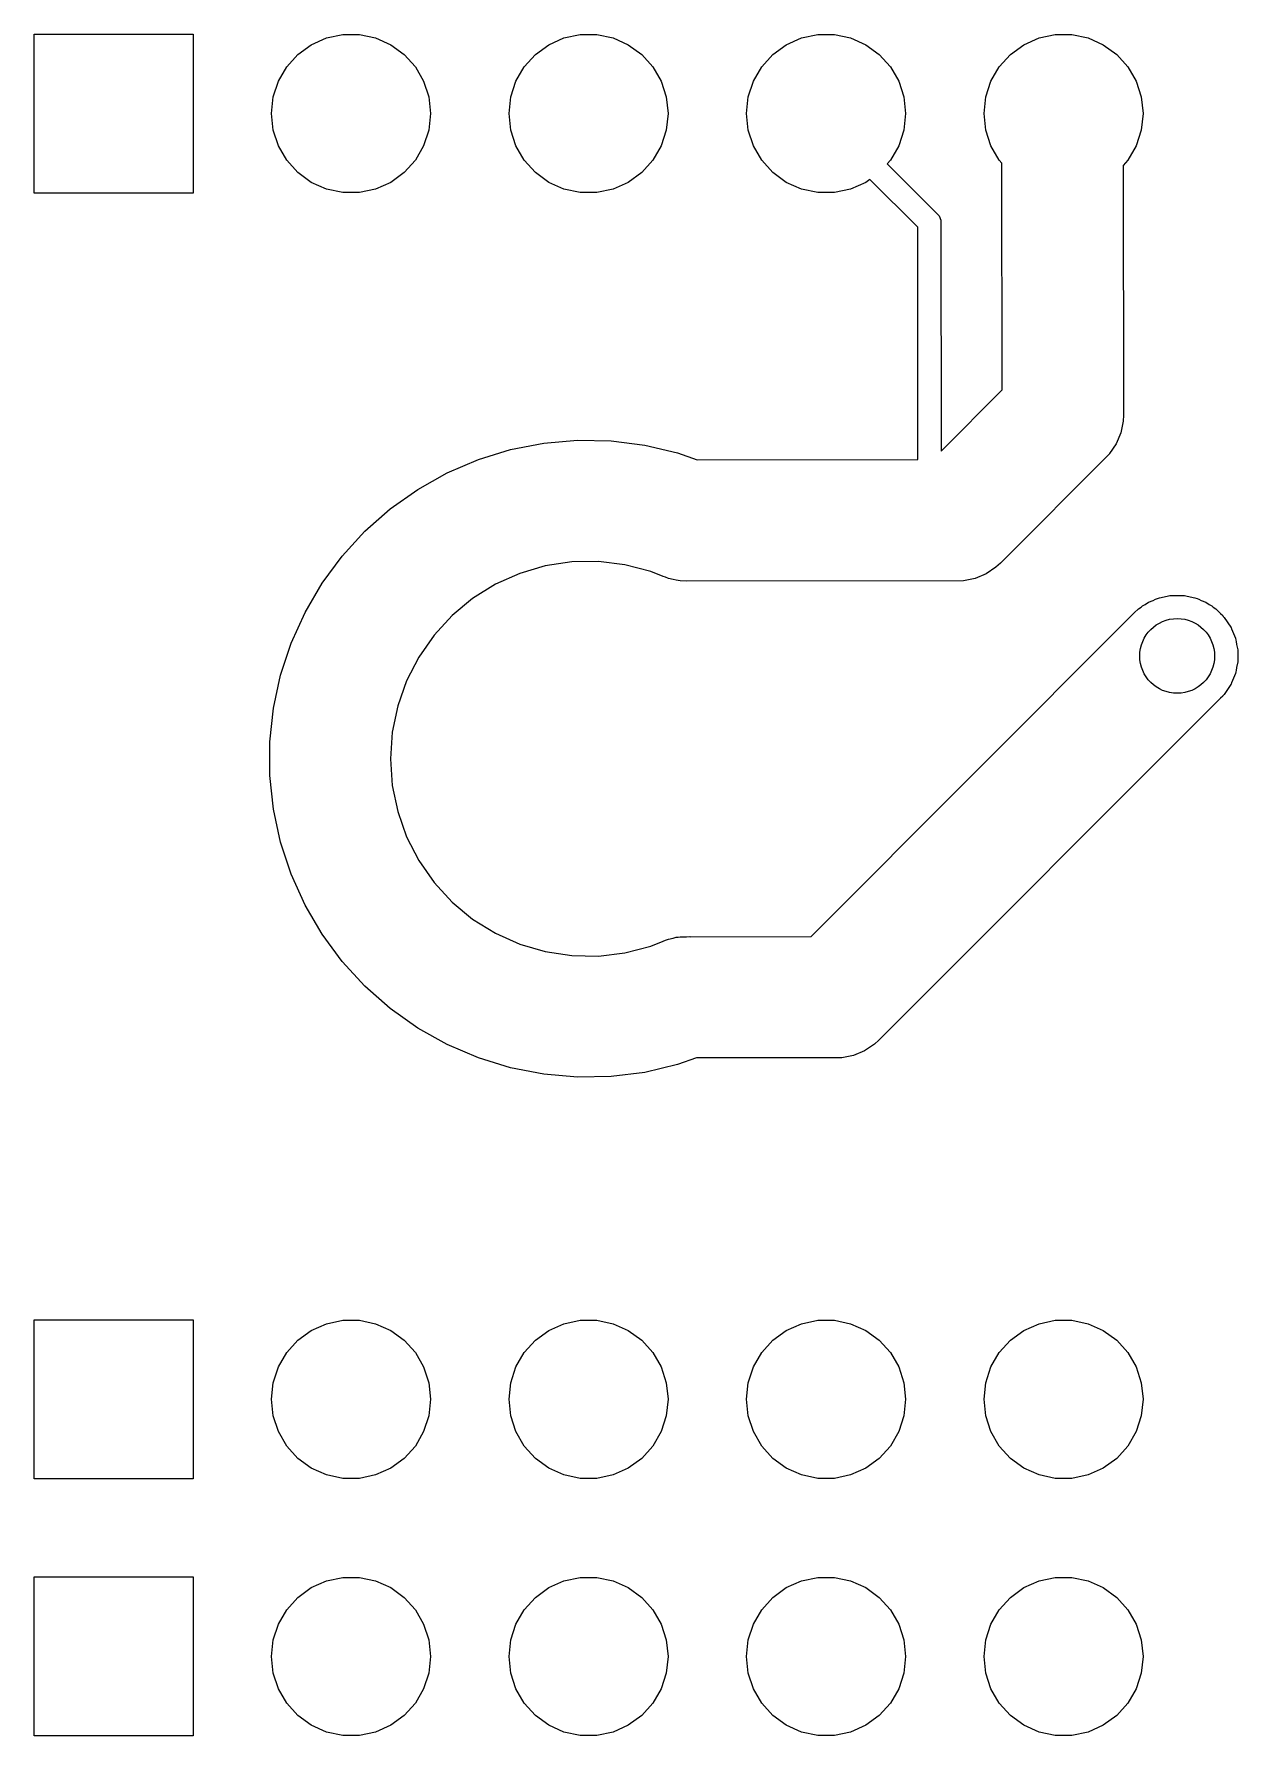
# Model space of a CAD drawing. Extents: x 108.1 to 155.9, y -81.1 to -32.1.
# Drawn here: x 143.07 to 155.95, y -50.35 to -32.15 of the extents above; entities that cross this region are included whole.
import ezdxf

# ---------------------------------------------------------------- set-up
doc = ezdxf.new("R2010")
doc.units = 0
doc.layers.add('BLACK', color=7, linetype='CONTINUOUS')

msp = doc.modelspace()

# ---------------------------------------------------------------- linework, layer by layer
at = {"layer": 'BLACK', "linetype": 'CONTINUOUS'}
for p, q in [((143.075, -33.85), (143.075, -32.15)), ((143.075, -32.15), (144.775, -32.15)), ((144.775, -32.15), (144.775, -33.85)), ((146.04, -32.263878), (146.202336, -32.191602)), ((146.202336, -32.191602), (146.376151, -32.154656)), ((146.376151, -32.154656), (146.553849, -32.154656)), ((146.553849, -32.154656), (146.727664, -32.191602)), ((146.727664, -32.191602), (146.89, -32.263878)), ((148.58, -32.263878), (148.742336, -32.191602)), ((148.742336, -32.191602), (148.916151, -32.154656)), ((148.916151, -32.154656), (149.093849, -32.154656)), ((149.093849, -32.154656), (149.267664, -32.191602)), ((149.267664, -32.191602), (149.43, -32.263878)), ((151.12, -32.263878), (151.282336, -32.191602)), ((151.282336, -32.191602), (151.456151, -32.154656)), ((151.456151, -32.154656), (151.633849, -32.154656)), ((151.633849, -32.154656), (151.807664, -32.191602)), ((151.807664, -32.191602), (151.97, -32.263878)), ((153.66, -32.263878), (153.822336, -32.191602)), ((153.822336, -32.191602), (153.996151, -32.154656)), ((153.996151, -32.154656), (154.173849, -32.154656)), ((154.173849, -32.154656), (154.347664, -32.191602)), ((154.347664, -32.191602), (154.51, -32.263878)), ((145.777336, -32.500383), (145.896239, -32.368327)), ((145.896239, -32.368327), (146.04, -32.263878)), ((146.89, -32.263878), (147.033761, -32.368327)), ((147.033761, -32.368327), (147.152664, -32.500383)), ((148.317336, -32.500383), (148.436239, -32.368327)), ((148.436239, -32.368327), (148.58, -32.263878)), ((149.43, -32.263878), (149.573761, -32.368327)), ((149.573761, -32.368327), (149.692664, -32.500383)), ((150.857336, -32.500383), (150.976239, -32.368327)), ((150.976239, -32.368327), (151.12, -32.263878)), ((151.97, -32.263878), (152.113761, -32.368327)), ((152.113761, -32.368327), (152.232664, -32.500383)), ((153.397336, -32.500383), (153.516239, -32.368327)), ((153.516239, -32.368327), (153.66, -32.263878)), ((154.51, -32.263878), (154.653761, -32.368327)), ((154.653761, -32.368327), (154.772664, -32.500383)), ((145.688486, -32.654274), (145.777336, -32.500383)), ((147.152664, -32.500383), (147.241514, -32.654274)), ((148.228486, -32.654274), (148.317336, -32.500383)), ((149.692664, -32.500383), (149.781514, -32.654274)), ((150.768486, -32.654274), (150.857336, -32.500383)), ((152.232664, -32.500383), (152.321514, -32.654274)), ((153.308486, -32.654274), (153.397336, -32.500383)), ((154.772664, -32.500383), (154.861514, -32.654274)), ((145.633575, -32.823275), (145.688486, -32.654274)), ((147.241514, -32.654274), (147.296425, -32.823275)), ((148.173575, -32.823275), (148.228486, -32.654274)), ((149.781514, -32.654274), (149.836425, -32.823275)), ((150.713575, -32.823275), (150.768486, -32.654274)), ((152.321514, -32.654274), (152.376425, -32.823275)), ((153.253575, -32.823275), (153.308486, -32.654274)), ((154.861514, -32.654274), (154.916425, -32.823275)), ((145.615, -33), (145.633575, -32.823275)), ((147.296425, -32.823275), (147.315, -33)), ((148.155, -33), (148.173575, -32.823275)), ((149.836425, -32.823275), (149.855, -33)), ((150.695, -33), (150.713575, -32.823275)), ((152.376425, -32.823275), (152.395, -33)), ((153.235, -33), (153.253575, -32.823275)), ((154.916425, -32.823275), (154.935, -33)), ((145.633575, -33.176725), (145.615, -33)), ((147.315, -33), (147.296425, -33.176725)), ((148.173575, -33.176725), (148.155, -33)), ((149.855, -33), (149.836425, -33.176725)), ((150.713575, -33.176725), (150.695, -33)), ((152.395, -33), (152.376425, -33.176725)), ((153.253575, -33.176725), (153.235, -33)), ((154.935, -33), (154.916425, -33.176725)), ((145.688486, -33.345726), (145.633575, -33.176725)), ((147.296425, -33.176725), (147.241514, -33.345726)), ((148.228486, -33.345726), (148.173575, -33.176725)), ((149.836425, -33.176725), (149.781514, -33.345726)), ((150.768486, -33.345726), (150.713575, -33.176725)), ((152.376425, -33.176725), (152.321514, -33.345726)), ((153.308486, -33.345726), (153.253575, -33.176725)), ((154.916425, -33.176725), (154.861514, -33.345726)), ((145.777336, -33.499617), (145.688486, -33.345726)), ((147.241514, -33.345726), (147.152664, -33.499617)), ((148.317336, -33.499617), (148.228486, -33.345726)), ((149.781514, -33.345726), (149.692664, -33.499617)), ((150.857336, -33.499617), (150.768486, -33.345726)), ((152.321514, -33.345726), (152.232664, -33.499617)), ((153.397336, -33.499617), (153.308486, -33.345726)), ((154.861514, -33.345726), (154.772664, -33.499617)), ((145.896239, -33.631673), (145.777336, -33.499617)), ((146.04, -33.736122), (145.896239, -33.631673)), ((147.033761, -33.631673), (146.89, -33.736122)), ((147.152664, -33.499617), (147.033761, -33.631673)), ((148.436239, -33.631673), (148.317336, -33.499617)), ((148.58, -33.736122), (148.436239, -33.631673)), ((149.573761, -33.631673), (149.43, -33.736122)), ((149.692664, -33.499617), (149.573761, -33.631673)), ((150.976239, -33.631673), (150.857336, -33.499617)), ((151.12, -33.736122), (150.976239, -33.631673)), ((152.232664, -33.499617), (152.198129, -33.537971)), ((152.198129, -33.537971), (152.738388, -34.076612)), ((153.425464, -33.530857), (153.397336, -33.499617)), ((153.427806, -35.953665), (153.425464, -33.530857)), ((154.772664, -33.499617), (154.72242, -33.555418)), ((154.72242, -33.555418), (154.725, -36.225)), ((144.775, -33.85), (143.075, -33.85)), ((146.202336, -33.808398), (146.04, -33.736122)), ((146.376151, -33.845344), (146.202336, -33.808398)), ((146.553849, -33.845344), (146.376151, -33.845344)), ((146.727664, -33.808398), (146.553849, -33.845344)), ((146.89, -33.736122), (146.727664, -33.808398)), ((148.742336, -33.808398), (148.58, -33.736122)), ((148.916151, -33.845344), (148.742336, -33.808398)), ((149.093849, -33.845344), (148.916151, -33.845344)), ((149.267664, -33.808398), (149.093849, -33.845344)), ((149.43, -33.736122), (149.267664, -33.808398)), ((151.282336, -33.808398), (151.12, -33.736122)), ((151.456151, -33.845344), (151.282336, -33.808398)), ((151.633849, -33.845344), (151.456151, -33.845344)), ((151.807664, -33.808398), (151.633849, -33.845344)), ((151.97, -33.736122), (151.807664, -33.808398)), ((152.014045, -33.704121), (151.97, -33.736122)), ((152.52504, -34.213585), (152.014045, -33.704121)), ((152.527093, -36.700446), (152.52504, -34.213585)), ((152.738388, -34.076612), (152.753928, -34.095548)), ((152.753928, -34.095548), (152.753934, -34.095554)), ((152.753934, -34.095554), (152.772598, -34.140614)), ((152.772598, -34.140614), (152.774636, -36.609311)), ((152.774636, -36.609311), (153.427806, -35.953665)), ((154.72187, -36.288711), (154.697011, -36.413685)), ((154.725, -36.225), (154.72187, -36.288711)), ((148.171705, -36.594481), (148.526157, -36.525389)), ((148.526157, -36.525389), (148.88593, -36.494194)), ((148.88593, -36.494194), (149.246985, -36.501246)), ((149.246985, -36.501246), (149.605265, -36.546467)), ((149.605265, -36.546467), (149.956748, -36.629349)), ((154.648249, -36.531408), (154.577457, -36.637356)), ((154.697011, -36.413685), (154.648249, -36.531408)), ((147.494583, -36.842836), (147.826555, -36.700694)), ((147.826555, -36.700694), (148.171705, -36.594481)), ((149.956748, -36.629349), (150.166388, -36.702939)), ((150.166388, -36.702939), (152.527093, -36.700446)), ((154.577192, -36.63762), (153.409619, -37.809619)), ((154.577457, -36.637356), (154.577192, -36.63762)), ((147.179517, -37.019311), (147.494583, -36.842836)), ((146.884895, -37.228135), (147.179517, -37.019311)), ((146.614026, -37.466965), (146.884895, -37.228135)), ((146.369952, -37.733119), (146.614026, -37.466965)), ((146.155413, -38.023606), (146.369952, -37.733119)), ((148.542868, -37.837409), (148.268889, -37.917898)), ((148.825199, -37.794603), (148.542868, -37.837409)), ((149.110724, -37.790263), (148.825199, -37.794603)), ((149.394225, -37.824467), (149.110724, -37.790263)), ((149.670524, -37.896591), (149.394225, -37.824467)), ((153.362356, -37.852457), (153.256408, -37.923249)), ((153.409619, -37.809619), (153.362356, -37.852457)), ((145.97282, -38.335166), (146.155413, -38.023606)), ((148.008267, -38.0346), (147.765764, -38.185382)), ((148.268889, -37.917898), (148.008267, -38.0346)), ((149.802512, -37.951041), (149.670524, -37.896591)), ((149.802513, -37.951041), (149.802512, -37.951041)), ((149.828891, -37.95858), (149.802513, -37.951041)), ((149.861315, -37.972011), (149.828891, -37.95858)), ((149.909203, -37.981536), (149.861315, -37.972011)), ((149.942462, -37.991043), (149.909203, -37.981536)), ((149.962418, -37.992121), (149.942462, -37.991043)), ((149.986289, -37.99687), (149.962418, -37.992121)), ((150.05, -38), (149.986289, -37.99687)), ((153.013711, -37.99687), (150.05, -38)), ((153.138685, -37.972011), (153.013711, -37.99687)), ((153.256408, -37.923249), (153.138685, -37.972011)), ((147.765764, -38.185382), (147.545811, -38.36749)), ((154.993593, -38.226751), (155.041783, -38.206789)), ((155.041783, -38.206789), (155.069507, -38.192239)), ((155.069507, -38.192239), (155.087789, -38.187732)), ((155.087789, -38.187732), (155.111315, -38.177988)), ((155.111315, -38.177988), (155.194283, -38.161484)), ((155.194283, -38.161484), (155.221651, -38.154739)), ((155.221651, -38.154739), (155.228195, -38.154739)), ((155.228195, -38.154739), (155.236289, -38.153129)), ((155.236289, -38.153129), (155.363711, -38.153129)), ((155.363711, -38.153129), (155.371805, -38.154739)), ((155.371805, -38.154739), (155.378349, -38.154739)), ((155.378349, -38.154739), (155.405716, -38.161484)), ((155.405716, -38.161484), (155.488685, -38.177988)), ((155.488685, -38.177988), (155.512211, -38.187732)), ((155.512211, -38.187732), (155.530493, -38.192239)), ((155.530493, -38.192239), (155.558214, -38.206788)), ((155.558214, -38.206788), (155.606408, -38.226751)), ((145.824221, -38.664298), (145.97282, -38.335166)), ((147.545811, -38.36749), (147.352425, -38.577597)), ((151.384403, -41.800499), (154.840381, -38.34038)), ((154.840381, -38.34038), (154.887645, -38.297543)), ((154.887645, -38.297543), (154.913876, -38.280015)), ((154.913876, -38.280015), (154.930758, -38.26506)), ((154.930758, -38.26506), (154.956403, -38.2516)), ((154.956403, -38.2516), (154.993593, -38.226751)), ((155.606408, -38.226751), (155.643601, -38.251602)), ((155.643601, -38.251602), (155.669242, -38.26506)), ((155.669242, -38.26506), (155.68612, -38.280012)), ((155.68612, -38.280012), (155.712356, -38.297543)), ((155.712356, -38.297543), (155.762434, -38.347621)), ((155.762434, -38.347621), (155.786532, -38.36897)), ((155.786532, -38.36897), (155.792657, -38.377844)), ((155.792657, -38.377844), (155.802457, -38.387644)), ((155.802457, -38.387644), (155.873249, -38.493592)), ((147.352425, -38.577597), (147.18914, -38.811865)), ((155.873249, -38.493592), (155.874295, -38.496118)), ((155.874295, -38.496118), (155.875546, -38.49793)), ((155.875546, -38.49793), (155.88097, -38.512232)), ((155.88097, -38.512232), (155.922012, -38.611315)), ((145.711287, -39.007308), (145.824221, -38.664298)), ((155.922012, -38.611315), (155.925833, -38.630526)), ((155.925833, -38.630526), (155.931112, -38.644445)), ((155.931112, -38.644445), (155.935045, -38.676836)), ((155.935045, -38.676836), (155.946871, -38.736289)), ((155.946871, -38.736289), (155.946871, -38.77423)), ((147.18914, -38.811865), (147.058939, -39.066012)), ((155.935045, -38.923163), (155.931112, -38.955555)), ((155.946871, -38.863711), (155.935045, -38.923163)), ((155.946871, -38.77423), (155.95, -38.8)), ((155.95, -38.8), (155.946871, -38.825769)), ((155.946871, -38.825769), (155.946871, -38.863711)), ((145.635286, -39.360343), (145.711287, -39.007308)), ((147.058939, -39.066012), (146.964202, -39.335396)), ((155.873249, -39.106407), (155.802457, -39.212355)), ((155.874294, -39.103883), (155.873249, -39.106407)), ((155.875546, -39.10207), (155.874294, -39.103883)), ((155.880974, -39.087757), (155.875546, -39.10207)), ((155.922012, -38.988685), (155.880974, -39.087757)), ((155.925833, -38.969473), (155.922012, -38.988685)), ((155.931112, -38.955555), (155.925833, -38.969473)), ((155.762841, -39.252017), (152.109619, -42.909619)), ((155.786532, -39.23103), (155.762841, -39.252017)), ((155.792633, -39.22219), (155.786532, -39.23103)), ((155.802457, -39.212355), (155.792633, -39.22219)), ((145.597071, -39.719438), (145.635286, -39.360343)), ((146.964202, -39.335396), (146.906658, -39.615095)), ((146.906658, -39.615095), (146.887359, -39.9)), ((145.597071, -40.080562), (145.597071, -39.719438)), ((146.887359, -39.9), (146.906658, -40.184905)), ((145.635286, -40.439657), (145.597071, -40.080562)), ((146.906658, -40.184905), (146.964202, -40.464604)), ((145.711287, -40.792692), (145.635286, -40.439657)), ((146.964202, -40.464604), (147.058939, -40.733988)), ((147.058939, -40.733988), (147.18914, -40.988135)), ((145.824221, -41.135702), (145.711287, -40.792692)), ((147.18914, -40.988135), (147.352425, -41.222403)), ((145.97282, -41.464834), (145.824221, -41.135702)), ((147.352425, -41.222403), (147.545811, -41.43251)), ((146.155413, -41.776394), (145.97282, -41.464834)), ((147.545811, -41.43251), (147.765764, -41.614618)), ((147.765764, -41.614618), (148.008267, -41.7654)), ((146.369952, -42.066881), (146.155413, -41.776394)), ((148.008267, -41.7654), (148.268889, -41.882102)), ((149.670524, -41.903409), (149.802512, -41.848959)), ((149.802512, -41.848959), (149.802513, -41.848959)), ((149.802513, -41.848959), (149.828891, -41.841419)), ((149.828891, -41.841419), (149.861315, -41.827989)), ((149.861315, -41.827989), (149.909203, -41.818463)), ((149.909203, -41.818463), (149.942462, -41.808957)), ((149.942462, -41.808957), (149.962418, -41.807878)), ((149.962418, -41.807878), (149.986289, -41.80313)), ((149.986289, -41.80313), (150.052557, -41.803005)), ((150.052557, -41.803005), (150.087803, -41.8011)), ((150.087803, -41.8011), (150.098375, -41.802919)), ((150.098375, -41.802919), (151.384403, -41.800499)), ((148.268889, -41.882102), (148.542868, -41.962591)), ((148.542868, -41.962591), (148.825199, -42.005397)), ((148.825199, -42.005397), (149.110724, -42.009737)), ((149.110724, -42.009737), (149.394225, -41.975533)), ((149.394225, -41.975533), (149.670524, -41.903409)), ((146.614026, -42.333035), (146.369952, -42.066881)), ((146.884895, -42.571865), (146.614026, -42.333035)), ((147.179517, -42.780689), (146.884895, -42.571865)), ((147.494583, -42.957164), (147.179517, -42.780689)), ((152.109619, -42.909619), (152.062356, -42.952457)), ((147.826555, -43.099306), (147.494583, -42.957164)), ((148.171705, -43.205519), (147.826555, -43.099306)), ((150.158595, -43.099795), (149.956748, -43.170651)), ((151.713711, -43.09687), (150.158595, -43.099795)), ((151.838685, -43.072011), (151.713711, -43.09687)), ((151.956408, -43.023249), (151.838685, -43.072011)), ((152.062356, -42.952457), (151.956408, -43.023249)), ((148.526157, -43.274611), (148.171705, -43.205519)), ((148.88593, -43.305806), (148.526157, -43.274611)), ((149.246985, -43.298754), (148.88593, -43.305806)), ((149.605265, -43.253533), (149.246985, -43.298754)), ((149.956748, -43.170651), (149.605265, -43.253533)), ((143.075, -47.6), (143.075, -45.9)), ((143.075, -45.9), (144.775, -45.9)), ((144.775, -45.9), (144.775, -47.6)), ((145.896239, -46.118327), (146.04, -46.013878)), ((146.04, -46.013878), (146.202336, -45.941602)), ((146.202336, -45.941602), (146.376151, -45.904656)), ((146.376151, -45.904656), (146.553849, -45.904656)), ((146.553849, -45.904656), (146.727664, -45.941602)), ((146.727664, -45.941602), (146.89, -46.013878)), ((146.89, -46.013878), (147.033761, -46.118327)), ((148.436239, -46.118327), (148.58, -46.013878)), ((148.58, -46.013878), (148.742336, -45.941602)), ((148.742336, -45.941602), (148.916151, -45.904656)), ((148.916151, -45.904656), (149.093849, -45.904656)), ((149.093849, -45.904656), (149.267664, -45.941602)), ((149.267664, -45.941602), (149.43, -46.013878)), ((149.43, -46.013878), (149.573761, -46.118327)), ((150.976239, -46.118327), (151.12, -46.013878)), ((151.12, -46.013878), (151.282336, -45.941602)), ((151.282336, -45.941602), (151.456151, -45.904656)), ((151.456151, -45.904656), (151.633849, -45.904656)), ((151.633849, -45.904656), (151.807664, -45.941602)), ((151.807664, -45.941602), (151.97, -46.013878)), ((151.97, -46.013878), (152.113761, -46.118327)), ((153.516239, -46.118327), (153.66, -46.013878)), ((153.66, -46.013878), (153.822336, -45.941602)), ((153.822336, -45.941602), (153.996151, -45.904656)), ((153.996151, -45.904656), (154.173849, -45.904656)), ((154.173849, -45.904656), (154.347664, -45.941602)), ((154.347664, -45.941602), (154.51, -46.013878)), ((154.51, -46.013878), (154.653761, -46.118327)), ((145.777336, -46.250383), (145.896239, -46.118327)), ((147.033761, -46.118327), (147.152664, -46.250383)), ((148.317336, -46.250383), (148.436239, -46.118327)), ((149.573761, -46.118327), (149.692664, -46.250383)), ((150.857336, -46.250383), (150.976239, -46.118327)), ((152.113761, -46.118327), (152.232664, -46.250383)), ((153.397336, -46.250383), (153.516239, -46.118327)), ((154.653761, -46.118327), (154.772664, -46.250383)), ((145.633575, -46.573275), (145.688486, -46.404274)), ((145.688486, -46.404274), (145.777336, -46.250383)), ((147.152664, -46.250383), (147.241514, -46.404274)), ((147.241514, -46.404274), (147.296425, -46.573275)), ((148.173575, -46.573275), (148.228486, -46.404274)), ((148.228486, -46.404274), (148.317336, -46.250383)), ((149.692664, -46.250383), (149.781514, -46.404274)), ((149.781514, -46.404274), (149.836425, -46.573275)), ((150.713575, -46.573275), (150.768486, -46.404274)), ((150.768486, -46.404274), (150.857336, -46.250383)), ((152.232664, -46.250383), (152.321514, -46.404274)), ((152.321514, -46.404274), (152.376425, -46.573275)), ((153.253575, -46.573275), (153.308486, -46.404274)), ((153.308486, -46.404274), (153.397336, -46.250383)), ((154.772664, -46.250383), (154.861514, -46.404274)), ((154.861514, -46.404274), (154.916425, -46.573275)), ((145.615, -46.75), (145.633575, -46.573275)), ((147.296425, -46.573275), (147.315, -46.75)), ((148.155, -46.75), (148.173575, -46.573275)), ((149.836425, -46.573275), (149.855, -46.75)), ((150.695, -46.75), (150.713575, -46.573275)), ((152.376425, -46.573275), (152.395, -46.75)), ((153.235, -46.75), (153.253575, -46.573275)), ((154.916425, -46.573275), (154.935, -46.75)), ((145.633575, -46.926725), (145.615, -46.75)), ((147.315, -46.75), (147.296425, -46.926725)), ((148.173575, -46.926725), (148.155, -46.75)), ((149.855, -46.75), (149.836425, -46.926725)), ((150.713575, -46.926725), (150.695, -46.75)), ((152.395, -46.75), (152.376425, -46.926725)), ((153.253575, -46.926725), (153.235, -46.75)), ((154.935, -46.75), (154.916425, -46.926725)), ((145.688486, -47.095726), (145.633575, -46.926725)), ((147.296425, -46.926725), (147.241514, -47.095726)), ((148.228486, -47.095726), (148.173575, -46.926725)), ((149.836425, -46.926725), (149.781514, -47.095726)), ((150.768486, -47.095726), (150.713575, -46.926725)), ((152.376425, -46.926725), (152.321514, -47.095726)), ((153.308486, -47.095726), (153.253575, -46.926725)), ((154.916425, -46.926725), (154.861514, -47.095726)), ((145.777336, -47.249617), (145.688486, -47.095726)), ((147.241514, -47.095726), (147.152664, -47.249617)), ((148.317336, -47.249617), (148.228486, -47.095726)), ((149.781514, -47.095726), (149.692664, -47.249617)), ((150.857336, -47.249617), (150.768486, -47.095726)), ((152.321514, -47.095726), (152.232664, -47.249617)), ((153.397336, -47.249617), (153.308486, -47.095726)), ((154.861514, -47.095726), (154.772664, -47.249617)), ((145.896239, -47.381673), (145.777336, -47.249617)), ((147.152664, -47.249617), (147.033761, -47.381673)), ((148.436239, -47.381673), (148.317336, -47.249617)), ((149.692664, -47.249617), (149.573761, -47.381673)), ((150.976239, -47.381673), (150.857336, -47.249617)), ((152.232664, -47.249617), (152.113761, -47.381673)), ((153.516239, -47.381673), (153.397336, -47.249617)), ((154.772664, -47.249617), (154.653761, -47.381673)), ((146.04, -47.486122), (145.896239, -47.381673)), ((146.202336, -47.558398), (146.04, -47.486122)), ((146.89, -47.486122), (146.727664, -47.558398)), ((147.033761, -47.381673), (146.89, -47.486122)), ((148.58, -47.486122), (148.436239, -47.381673)), ((148.742336, -47.558398), (148.58, -47.486122)), ((149.43, -47.486122), (149.267664, -47.558398)), ((149.573761, -47.381673), (149.43, -47.486122)), ((151.12, -47.486122), (150.976239, -47.381673)), ((151.282336, -47.558398), (151.12, -47.486122)), ((151.97, -47.486122), (151.807664, -47.558398)), ((152.113761, -47.381673), (151.97, -47.486122)), ((153.66, -47.486122), (153.516239, -47.381673)), ((153.822336, -47.558398), (153.66, -47.486122)), ((154.51, -47.486122), (154.347664, -47.558398)), ((154.653761, -47.381673), (154.51, -47.486122)), ((144.775, -47.6), (143.075, -47.6)), ((146.376151, -47.595344), (146.202336, -47.558398)), ((146.553849, -47.595344), (146.376151, -47.595344)), ((146.727664, -47.558398), (146.553849, -47.595344)), ((148.916151, -47.595344), (148.742336, -47.558398)), ((149.093849, -47.595344), (148.916151, -47.595344)), ((149.267664, -47.558398), (149.093849, -47.595344)), ((151.456151, -47.595344), (151.282336, -47.558398)), ((151.633849, -47.595344), (151.456151, -47.595344)), ((151.807664, -47.558398), (151.633849, -47.595344)), ((153.996151, -47.595344), (153.822336, -47.558398)), ((154.173849, -47.595344), (153.996151, -47.595344)), ((154.347664, -47.558398), (154.173849, -47.595344)), ((143.075, -50.35), (143.075, -48.65)), ((143.075, -48.65), (144.775, -48.65)), ((144.775, -48.65), (144.775, -50.35)), ((145.896239, -48.868327), (146.04, -48.763878)), ((146.04, -48.763878), (146.202336, -48.691602)), ((146.202336, -48.691602), (146.376151, -48.654656)), ((146.376151, -48.654656), (146.553849, -48.654656)), ((146.553849, -48.654656), (146.727664, -48.691602)), ((146.727664, -48.691602), (146.89, -48.763878)), ((146.89, -48.763878), (147.033761, -48.868327)), ((148.436239, -48.868327), (148.58, -48.763878)), ((148.58, -48.763878), (148.742336, -48.691602)), ((148.742336, -48.691602), (148.916151, -48.654656)), ((148.916151, -48.654656), (149.093849, -48.654656)), ((149.093849, -48.654656), (149.267664, -48.691602)), ((149.267664, -48.691602), (149.43, -48.763878)), ((149.43, -48.763878), (149.573761, -48.868327)), ((150.976239, -48.868327), (151.12, -48.763878)), ((151.12, -48.763878), (151.282336, -48.691602)), ((151.282336, -48.691602), (151.456151, -48.654656)), ((151.456151, -48.654656), (151.633849, -48.654656)), ((151.633849, -48.654656), (151.807664, -48.691602)), ((151.807664, -48.691602), (151.97, -48.763878)), ((151.97, -48.763878), (152.113761, -48.868327)), ((153.516239, -48.868327), (153.66, -48.763878)), ((153.66, -48.763878), (153.822336, -48.691602)), ((153.822336, -48.691602), (153.996151, -48.654656)), ((153.996151, -48.654656), (154.173849, -48.654656)), ((154.173849, -48.654656), (154.347664, -48.691602)), ((154.347664, -48.691602), (154.51, -48.763878)), ((154.51, -48.763878), (154.653761, -48.868327)), ((145.777336, -49.000383), (145.896239, -48.868327)), ((147.033761, -48.868327), (147.152664, -49.000383)), ((148.317336, -49.000383), (148.436239, -48.868327)), ((149.573761, -48.868327), (149.692664, -49.000383)), ((150.857336, -49.000383), (150.976239, -48.868327)), ((152.113761, -48.868327), (152.232664, -49.000383)), ((153.397336, -49.000383), (153.516239, -48.868327)), ((154.653761, -48.868327), (154.772664, -49.000383)), ((145.688486, -49.154274), (145.777336, -49.000383)), ((147.152664, -49.000383), (147.241514, -49.154274)), ((148.228486, -49.154274), (148.317336, -49.000383)), ((149.692664, -49.000383), (149.781514, -49.154274)), ((150.768486, -49.154274), (150.857336, -49.000383)), ((152.232664, -49.000383), (152.321514, -49.154274)), ((153.308486, -49.154274), (153.397336, -49.000383)), ((154.772664, -49.000383), (154.861514, -49.154274)), ((145.633575, -49.323275), (145.688486, -49.154274)), ((147.241514, -49.154274), (147.296425, -49.323275)), ((148.173575, -49.323275), (148.228486, -49.154274)), ((149.781514, -49.154274), (149.836425, -49.323275)), ((150.713575, -49.323275), (150.768486, -49.154274)), ((152.321514, -49.154274), (152.376425, -49.323275)), ((153.253575, -49.323275), (153.308486, -49.154274)), ((154.861514, -49.154274), (154.916425, -49.323275)), ((145.615, -49.5), (145.633575, -49.323275)), ((145.633575, -49.676725), (145.615, -49.5)), ((147.296425, -49.323275), (147.315, -49.5)), ((147.315, -49.5), (147.296425, -49.676725)), ((148.155, -49.5), (148.173575, -49.323275)), ((148.173575, -49.676725), (148.155, -49.5)), ((149.836425, -49.323275), (149.855, -49.5)), ((149.855, -49.5), (149.836425, -49.676725)), ((150.695, -49.5), (150.713575, -49.323275)), ((150.713575, -49.676725), (150.695, -49.5)), ((152.376425, -49.323275), (152.395, -49.5)), ((152.395, -49.5), (152.376425, -49.676725)), ((153.235, -49.5), (153.253575, -49.323275)), ((153.253575, -49.676725), (153.235, -49.5)), ((154.916425, -49.323275), (154.935, -49.5)), ((154.935, -49.5), (154.916425, -49.676725)), ((145.688486, -49.845726), (145.633575, -49.676725)), ((147.296425, -49.676725), (147.241514, -49.845726)), ((148.228486, -49.845726), (148.173575, -49.676725)), ((149.836425, -49.676725), (149.781514, -49.845726)), ((150.768486, -49.845726), (150.713575, -49.676725)), ((152.376425, -49.676725), (152.321514, -49.845726)), ((153.308486, -49.845726), (153.253575, -49.676725)), ((154.916425, -49.676725), (154.861514, -49.845726)), ((145.777336, -49.999617), (145.688486, -49.845726)), ((147.241514, -49.845726), (147.152664, -49.999617)), ((148.317336, -49.999617), (148.228486, -49.845726)), ((149.781514, -49.845726), (149.692664, -49.999617)), ((150.857336, -49.999617), (150.768486, -49.845726)), ((152.321514, -49.845726), (152.232664, -49.999617)), ((153.397336, -49.999617), (153.308486, -49.845726)), ((154.861514, -49.845726), (154.772664, -49.999617)), ((145.896239, -50.131673), (145.777336, -49.999617)), ((147.152664, -49.999617), (147.033761, -50.131673)), ((148.436239, -50.131673), (148.317336, -49.999617)), ((149.692664, -49.999617), (149.573761, -50.131673)), ((150.976239, -50.131673), (150.857336, -49.999617)), ((152.232664, -49.999617), (152.113761, -50.131673)), ((153.516239, -50.131673), (153.397336, -49.999617)), ((154.772664, -49.999617), (154.653761, -50.131673)), ((146.04, -50.236122), (145.896239, -50.131673)), ((147.033761, -50.131673), (146.89, -50.236122)), ((148.58, -50.236122), (148.436239, -50.131673)), ((149.573761, -50.131673), (149.43, -50.236122)), ((151.12, -50.236122), (150.976239, -50.131673)), ((152.113761, -50.131673), (151.97, -50.236122)), ((153.66, -50.236122), (153.516239, -50.131673)), ((154.653761, -50.131673), (154.51, -50.236122)), ((144.775, -50.35), (143.075, -50.35)), ((146.202336, -50.308398), (146.04, -50.236122)), ((146.376151, -50.345344), (146.202336, -50.308398)), ((146.553849, -50.345344), (146.376151, -50.345344)), ((146.727664, -50.308398), (146.553849, -50.345344)), ((146.89, -50.236122), (146.727664, -50.308398)), ((148.742336, -50.308398), (148.58, -50.236122)), ((148.916151, -50.345344), (148.742336, -50.308398)), ((149.093849, -50.345344), (148.916151, -50.345344)), ((149.267664, -50.308398), (149.093849, -50.345344)), ((149.43, -50.236122), (149.267664, -50.308398)), ((151.282336, -50.308398), (151.12, -50.236122)), ((151.456151, -50.345344), (151.282336, -50.308398)), ((151.633849, -50.345344), (151.456151, -50.345344)), ((151.807664, -50.308398), (151.633849, -50.345344)), ((151.97, -50.236122), (151.807664, -50.308398)), ((153.822336, -50.308398), (153.66, -50.236122)), ((153.996151, -50.345344), (153.822336, -50.308398)), ((154.173849, -50.345344), (153.996151, -50.345344)), ((154.347664, -50.308398), (154.173849, -50.345344)), ((154.51, -50.236122), (154.347664, -50.308398))]:
    msp.add_line(p, q, dxfattribs=at)
at = {"layer": 'BLACK'}
msp.add_circle((155.3, -38.8), 0.4, dxfattribs=at)

doc.saveas('drawing.dxf')
